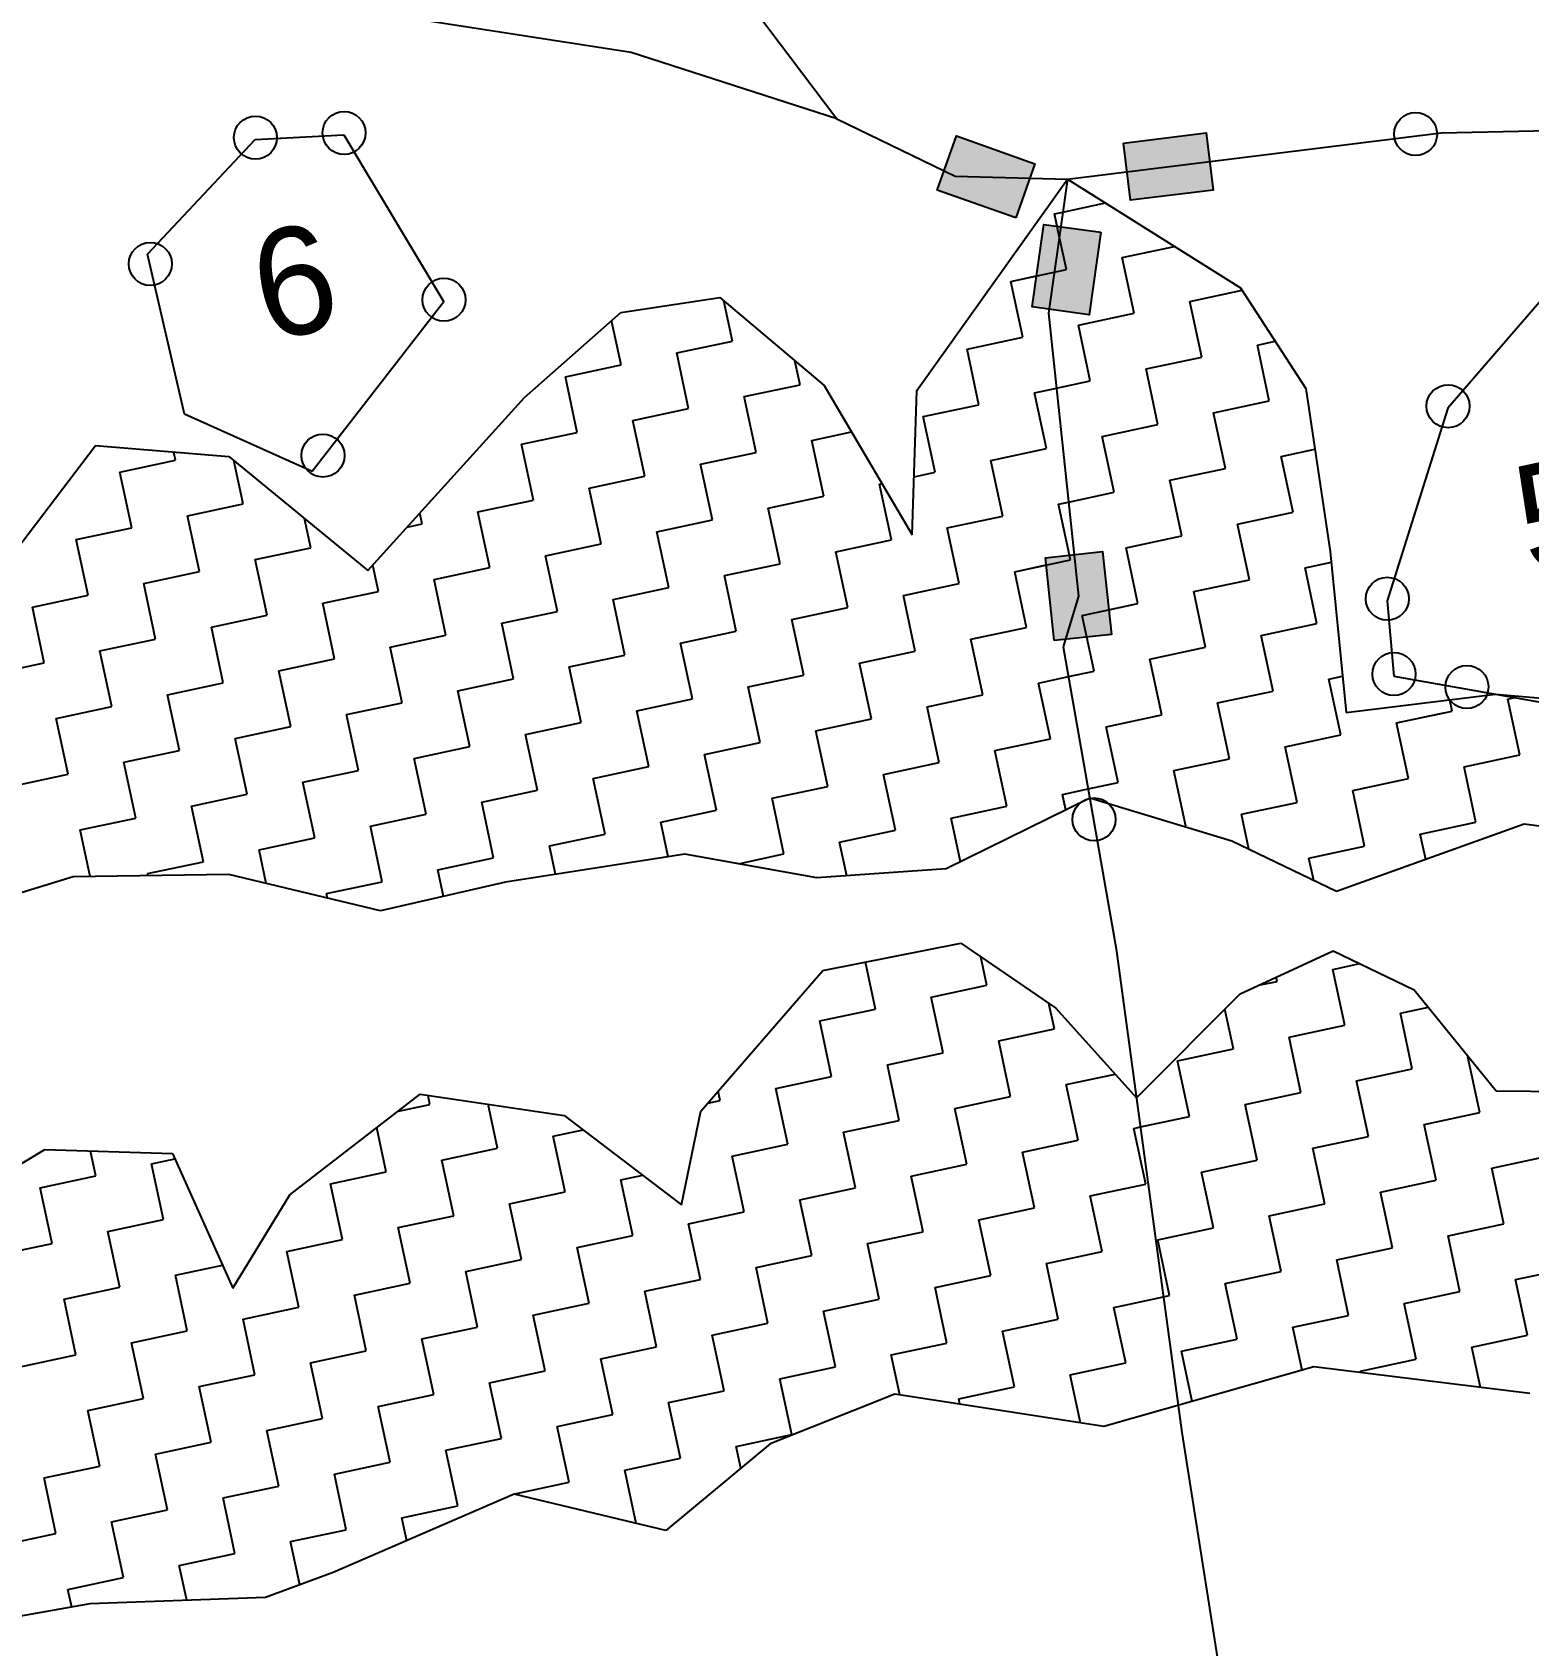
# Model space of a CAD drawing. Header units: metres. Extents: x 291285 to 296393, y 1982985 to 1990470.
# Drawn here: x 294039.8 to 294295.7, y 1988819.3 to 1989095.3 of the extents above; entities that cross this region are included whole.
import ezdxf

# ---------------------------------------------------------------- set-up
doc = ezdxf.new("R2010")
doc.units = ezdxf.units.M
for name, color, linetype in [('POLY_HATCH', 12, 'Continuous'), ('POLY_PARCEL', 6, 'Continuous'), ('SYM_STONE', 1, 'Continuous'), ('TEXT_PARCEL', 7, 'Continuous')]:
    doc.layers.add(name, color=color, linetype=linetype)
doc.styles.add('TEXT_MAP', font='')
doc.styles.get('TEXT_MAP').set_extended_font_data('Kruti Dev 050')

msp = doc.modelspace()

# ---------------------------------------------------------------- hatches: boundary and pattern name
for points in [[(294197.88, 1989077.58), (294194.59, 1989068.3), (294208.01, 1989063.55), (294211.29, 1989072.83)], [(294241.79, 1989068.32), (294240.58, 1989078.09), (294226.46, 1989076.35), (294227.66, 1989066.58)], [(294210.83, 1989048.36), (294220.58, 1989047), (294222.54, 1989061.09), (294212.79, 1989062.45)], [(294222.87, 1989006.47), (294213.08, 1989005.43), (294214.58, 1988991.28), (294224.37, 1988992.32)]]:
    msp.add_hatch(color=256).paths.add_polyline_path(points)

# ---------------------------------------------------------------- linework, layer by layer
for points in [[(294208.01, 1989063.55), (294194.59, 1989068.3), (294197.88, 1989077.58), (294211.29, 1989072.83)], [(294226.46, 1989076.35), (294240.58, 1989078.09), (294241.79, 1989068.32), (294227.66, 1989066.58)], [(294222.54, 1989061.09), (294220.58, 1989047), (294210.83, 1989048.36), (294212.79, 1989062.45)], [(294214.58, 1988991.28), (294213.08, 1989005.43), (294222.87, 1989006.47), (294224.37, 1988992.32)]]:
    msp.add_lwpolyline(points, close=True)
at = {"layer": 'POLY_HATCH'}
for p, q in [((294191.08, 1989034.03), (294216.84, 1989070.2)), ((294216.84, 1989070.2), (294246.45, 1989051.57)), ((294140.49, 1989047.4), (294157.4, 1989049.95)), ((294157.4, 1989049.95), (294175.22, 1989034.91)), ((294246.45, 1989051.57), (294257.61, 1989034.39)), ((294124.02, 1989032.84), (294140.49, 1989047.4)), ((294097.22, 1989003.27), (294124.02, 1989032.84)), ((294175.22, 1989034.91), (294190.31, 1989009.32)), ((294190.31, 1989009.32), (294191.08, 1989034.03)), ((294257.61, 1989034.39), (294261.8, 1989006.47)), ((294034.78, 1989003.78), (294050.62, 1989024.61)), ((294050.62, 1989024.61), (294073.46, 1989022.74)), ((294073.46, 1989022.74), (294097.22, 1989003.27)), ((294261.8, 1989006.47), (294264.49, 1988978.93)), ((294264.49, 1988978.93), (294290.05, 1988982.09)), ((294290.05, 1988982.09), (294318, 1988979.7)), ((294220.66, 1988964.33), (294196.12, 1988952.21)), ((294244.97, 1988956.97), (294220.66, 1988964.33)), ((294294.94, 1988959.83), (294262.85, 1988948.34)), ((294318.75, 1988956.74), (294294.94, 1988959.83)), ((294262.85, 1988948.34), (294244.97, 1988956.97)), ((294151.42, 1988954.74), (294120.74, 1988949.95)), ((294174.01, 1988950.68), (294151.42, 1988954.74)), ((294046.82, 1988950.85), (294020.42, 1988942.71)), ((294073.45, 1988951.22), (294046.82, 1988950.85)), ((294099.36, 1988945.02), (294073.45, 1988951.22)), ((294120.74, 1988949.95), (294099.36, 1988945.02)), ((294196.12, 1988952.21), (294174.01, 1988950.68)), ((294175.03, 1988934.8), (294198.6, 1988939.49)), ((294198.6, 1988939.49), (294214.87, 1988928.38)), ((294246.39, 1988930.86), (294262.28, 1988938.17)), ((294262.28, 1988938.17), (294276.17, 1988931.54)), ((294154.17, 1988910.77), (294175.03, 1988934.8)), ((294228.64, 1988913.06), (294246.39, 1988930.86)), ((294276.17, 1988931.54), (294290.19, 1988914.26)), ((294214.87, 1988928.38), (294228.64, 1988913.06)), ((294083.86, 1988896.43), (294106.18, 1988913.66)), ((294106.18, 1988913.66), (294130.81, 1988910.04)), ((294290.19, 1988914.26), (294307.68, 1988914.09)), ((294130.81, 1988910.04), (294150.83, 1988894.75)), ((294150.83, 1988894.75), (294154.17, 1988910.77)), ((294022.71, 1988892.6), (294041.95, 1988904.19)), ((294041.95, 1988904.19), (294063.82, 1988903.53)), ((294063.82, 1988903.53), (294074.1, 1988880.47)), ((294074.1, 1988880.47), (294083.86, 1988896.43)), ((294258.99, 1988867.02), (294223.05, 1988856.84)), ((294295.93, 1988862.47), (294258.99, 1988867.02)), ((294187.32, 1988862.36), (294165.99, 1988853.88)), ((294223.05, 1988856.84), (294187.32, 1988862.36)), ((294165.99, 1988853.88), (294148.15, 1988839.03)), ((294122.24, 1988845.23), (294091.27, 1988831.84)), ((294148.15, 1988839.03), (294122.24, 1988845.23)), ((294091.27, 1988831.84), (294079.72, 1988827.59)), ((294049.67, 1988826.5), (294020.51, 1988821.32)), ((294079.72, 1988827.59), (294049.67, 1988826.5))]:
    msp.add_line(p, q, dxfattribs=at)
at = {"layer": 'POLY_HATCH', "linetype": 'Continuous'}
for p, q in [((294216.04, 1989064.55), (294223.34, 1989066.11)), ((294216.04, 1989064.55), (294223.34, 1989066.11)), ((294214.65, 1989064.25), (294216.04, 1989064.55)), ((294214.65, 1989064.25), (294216.04, 1989064.55)), ((294215.46, 1989060.45), (294214.65, 1989064.25)), ((294215.1, 1989062.13), (294214.65, 1989064.25)), ((294216.69, 1989054.73), (294215.46, 1989060.45)), ((294226.21, 1989056.76), (294235.16, 1989058.68)), ((294226.21, 1989056.76), (294235.16, 1989058.68)), ((294214.6, 1989054.28), (294216.69, 1989054.73)), ((294228.25, 1989047.24), (294226.21, 1989056.76)), ((294228.25, 1989047.24), (294226.21, 1989056.76)), ((294207.17, 1989052.69), (294214.6, 1989054.28)), ((294207.17, 1989052.69), (294211.57, 1989053.63)), ((294209.2, 1989043.17), (294207.17, 1989052.69)), ((294209.2, 1989043.17), (294207.17, 1989052.69)), ((294159.56, 1989042.5), (294158.09, 1989049.37)), ((294159.56, 1989042.5), (294158.09, 1989049.37)), ((294237.77, 1989049.28), (294246.7, 1989051.19)), ((294237.77, 1989049.28), (294246.7, 1989051.19)), ((294239.81, 1989039.76), (294237.77, 1989049.28)), ((294239.81, 1989039.76), (294237.77, 1989049.28)), ((294218.73, 1989045.2), (294228.25, 1989047.24)), ((294218.73, 1989045.2), (294228.25, 1989047.24)), ((294140.51, 1989038.42), (294138.89, 1989045.99)), ((294140.51, 1989038.42), (294138.89, 1989045.99)), ((294220.76, 1989035.68), (294218.73, 1989045.2)), ((294220.76, 1989035.68), (294218.73, 1989045.2)), ((294150.03, 1989040.46), (294159.56, 1989042.5)), ((294150.03, 1989040.46), (294159.56, 1989042.5)), ((294199.68, 1989041.13), (294209.2, 1989043.17)), ((294199.68, 1989041.13), (294209.2, 1989043.17)), ((294201.72, 1989031.61), (294199.68, 1989041.13)), ((294201.72, 1989031.61), (294199.68, 1989041.13)), ((294249.33, 1989041.79), (294252.38, 1989042.45)), ((294249.33, 1989041.79), (294252.38, 1989042.45)), ((294251.37, 1989032.27), (294249.33, 1989041.79)), ((294251.37, 1989032.27), (294249.33, 1989041.79)), ((294130.99, 1989036.39), (294140.51, 1989038.42)), ((294130.99, 1989036.39), (294140.51, 1989038.42)), ((294152.07, 1989030.94), (294150.03, 1989040.46)), ((294152.07, 1989030.94), (294150.03, 1989040.46)), ((294171.12, 1989035.01), (294170.24, 1989039.11)), ((294171.12, 1989035.01), (294170.24, 1989039.11)), ((294230.29, 1989037.72), (294239.81, 1989039.76)), ((294230.29, 1989037.72), (294239.81, 1989039.76)), ((294133.03, 1989026.86), (294130.99, 1989036.39)), ((294133.03, 1989026.86), (294130.99, 1989036.39)), ((294214.96, 1989034.44), (294220.76, 1989035.68)), ((294214.96, 1989034.44), (294220.76, 1989035.68)), ((294232.32, 1989028.2), (294230.29, 1989037.72)), ((294232.32, 1989028.2), (294230.29, 1989037.72)), ((294161.59, 1989032.98), (294171.12, 1989035.01)), ((294161.59, 1989032.98), (294171.12, 1989035.01)), ((294163.63, 1989023.45), (294161.59, 1989032.98)), ((294163.63, 1989023.45), (294161.59, 1989032.98)), ((294211.24, 1989033.64), (294214.96, 1989034.44)), ((294211.24, 1989033.64), (294214.96, 1989034.44)), ((294213.28, 1989024.12), (294211.24, 1989033.64)), ((294213.28, 1989024.12), (294211.24, 1989033.64)), ((294142.55, 1989028.9), (294152.07, 1989030.94)), ((294142.55, 1989028.9), (294152.07, 1989030.94)), ((294192.2, 1989029.57), (294201.72, 1989031.61)), ((294192.2, 1989029.57), (294201.72, 1989031.61)), ((294194.24, 1989020.05), (294192.2, 1989029.57)), ((294194.24, 1989020.05), (294192.2, 1989029.57)), ((294241.85, 1989030.23), (294251.37, 1989032.27)), ((294241.85, 1989030.23), (294251.37, 1989032.27)), ((294243.88, 1989020.71), (294241.85, 1989030.23)), ((294243.88, 1989020.71), (294241.85, 1989030.23)), ((294123.5, 1989024.83), (294133.03, 1989026.86)), ((294123.5, 1989024.83), (294133.03, 1989026.86)), ((294144.59, 1989019.38), (294142.55, 1989028.9)), ((294144.59, 1989019.38), (294142.55, 1989028.9)), ((294173.15, 1989025.49), (294179.92, 1989026.94)), ((294173.15, 1989025.49), (294179.92, 1989026.94)), ((294222.8, 1989026.16), (294232.32, 1989028.2)), ((294222.8, 1989026.16), (294232.32, 1989028.2)), ((294125.54, 1989015.3), (294123.5, 1989024.83)), ((294125.54, 1989015.3), (294123.5, 1989024.83)), ((294175.19, 1989015.97), (294173.15, 1989025.49)), ((294175.19, 1989015.97), (294173.15, 1989025.49)), ((294203.76, 1989022.08), (294213.28, 1989024.12)), ((294203.76, 1989022.08), (294213.28, 1989024.12)), ((294224.84, 1989016.64), (294222.8, 1989026.16)), ((294224.84, 1989016.64), (294222.8, 1989026.16)), ((294054.81, 1989020.08), (294064.33, 1989022.12)), ((294054.81, 1989020.08), (294064.33, 1989022.12)), ((294064.33, 1989022.12), (294064.04, 1989023.51)), ((294064.33, 1989022.12), (294064.04, 1989023.51)), ((294075.89, 1989014.64), (294074.31, 1989022.04)), ((294075.89, 1989014.64), (294074.31, 1989022.04)), ((294154.11, 1989021.42), (294163.63, 1989023.45)), ((294154.11, 1989021.42), (294163.63, 1989023.45)), ((294156.15, 1989011.89), (294154.11, 1989021.42)), ((294156.15, 1989011.89), (294154.11, 1989021.42)), ((294205.79, 1989012.56), (294203.76, 1989022.08)), ((294205.79, 1989012.56), (294203.76, 1989022.08)), ((294253.41, 1989022.75), (294259.17, 1989023.98)), ((294253.41, 1989022.75), (294259.17, 1989023.98)), ((294255.44, 1989013.23), (294253.41, 1989022.75)), ((294255.44, 1989013.23), (294253.41, 1989022.75)), ((294056.85, 1989010.56), (294054.81, 1989020.08)), ((294056.85, 1989010.56), (294054.81, 1989020.08)), ((294135.06, 1989017.34), (294144.59, 1989019.38)), ((294135.06, 1989017.34), (294144.59, 1989019.38)), ((294190.62, 1989019.27), (294194.24, 1989020.05)), ((294190.62, 1989019.27), (294194.24, 1989020.05)), ((294234.36, 1989018.67), (294243.88, 1989020.71)), ((294234.36, 1989018.67), (294243.88, 1989020.71)), ((294236.4, 1989009.15), (294234.36, 1989018.67)), ((294236.4, 1989009.15), (294234.36, 1989018.67)), ((294137.1, 1989007.82), (294135.06, 1989017.34)), ((294137.1, 1989007.82), (294135.06, 1989017.34)), ((294165.67, 1989013.93), (294175.19, 1989015.97)), ((294165.67, 1989013.93), (294175.19, 1989015.97)), ((294184.71, 1989018.01), (294185.13, 1989018.1)), ((294184.71, 1989018.01), (294185.13, 1989018.1)), ((294186.75, 1989008.49), (294184.71, 1989018.01)), ((294186.75, 1989008.49), (294184.71, 1989018.01)), ((294217.02, 1989014.96), (294224.84, 1989016.64)), ((294217.02, 1989014.96), (294224.84, 1989016.64)), ((294066.37, 1989012.6), (294075.89, 1989014.64)), ((294066.37, 1989012.6), (294075.89, 1989014.64)), ((294106.5, 1989011.23), (294106.1, 1989013.07)), ((294106.5, 1989011.23), (294106.1, 1989013.07)), ((294116.02, 1989013.27), (294125.54, 1989015.3)), ((294116.02, 1989013.27), (294125.54, 1989015.3)), ((294118.06, 1989003.74), (294116.02, 1989013.27)), ((294118.06, 1989003.74), (294116.02, 1989013.27)), ((294167.71, 1989004.41), (294165.67, 1989013.93)), ((294167.71, 1989004.41), (294165.67, 1989013.93)), ((294215.32, 1989014.6), (294217.02, 1989014.96)), ((294215.32, 1989014.6), (294217.02, 1989014.96)), ((294217.35, 1989005.08), (294215.32, 1989014.6)), ((294217.19, 1989005.86), (294215.32, 1989014.6)), ((294245.92, 1989011.19), (294255.44, 1989013.23)), ((294245.92, 1989011.19), (294255.44, 1989013.23)), ((294047.33, 1989008.52), (294056.85, 1989010.56)), ((294047.33, 1989008.52), (294056.85, 1989010.56)), ((294068.41, 1989003.08), (294066.37, 1989012.6)), ((294068.41, 1989003.08), (294066.37, 1989012.6)), ((294087.45, 1989007.15), (294086.38, 1989012.15)), ((294087.45, 1989007.15), (294086.38, 1989012.15)), ((294103.93, 1989010.68), (294106.5, 1989011.23)), ((294103.93, 1989010.68), (294106.5, 1989011.23)), ((294146.62, 1989009.86), (294156.15, 1989011.89)), ((294146.62, 1989009.86), (294156.15, 1989011.89)), ((294196.27, 1989010.52), (294205.79, 1989012.56)), ((294196.27, 1989010.52), (294205.79, 1989012.56)), ((294198.31, 1989001), (294196.27, 1989010.52)), ((294198.31, 1989001), (294196.27, 1989010.52)), ((294247.96, 1989001.67), (294245.92, 1989011.19)), ((294247.96, 1989001.67), (294245.92, 1989011.19)), ((294049.36, 1988999), (294047.33, 1989008.52)), ((294049.36, 1988999), (294047.33, 1989008.52)), ((294127.58, 1989005.78), (294137.1, 1989007.82)), ((294127.58, 1989005.78), (294137.1, 1989007.82)), ((294148.66, 1989000.34), (294146.62, 1989009.86)), ((294148.66, 1989000.34), (294146.62, 1989009.86)), ((294177.23, 1989006.45), (294186.75, 1989008.49)), ((294177.23, 1989006.45), (294186.75, 1989008.49)), ((294226.88, 1989007.11), (294236.4, 1989009.15)), ((294226.88, 1989007.11), (294236.4, 1989009.15)), ((294077.93, 1989005.12), (294087.45, 1989007.15)), ((294077.93, 1989005.12), (294087.45, 1989007.15)), ((294079.97, 1988995.59), (294077.93, 1989005.12)), ((294079.97, 1988995.59), (294077.93, 1989005.12)), ((294129.62, 1988996.26), (294127.58, 1989005.78)), ((294129.62, 1988996.26), (294127.58, 1989005.78)), ((294179.27, 1988996.93), (294177.23, 1989006.45)), ((294179.27, 1988996.93), (294177.23, 1989006.45)), ((294207.83, 1989003.04), (294217.35, 1989005.08)), ((294228.91, 1988997.59), (294226.88, 1989007.11)), ((294228.91, 1988997.59), (294226.88, 1989007.11)), ((294058.89, 1989001.04), (294068.41, 1989003.08)), ((294058.89, 1989001.04), (294068.41, 1989003.08)), ((294099.01, 1988999.67), (294098.05, 1989004.18)), ((294099.01, 1988999.67), (294098.05, 1989004.18)), ((294108.54, 1989001.71), (294118.06, 1989003.74)), ((294108.54, 1989001.71), (294118.06, 1989003.74)), ((294158.18, 1989002.37), (294167.71, 1989004.41)), ((294158.18, 1989002.37), (294167.71, 1989004.41)), ((294160.22, 1988992.85), (294158.18, 1989002.37)), ((294160.22, 1988992.85), (294158.18, 1989002.37)), ((294207.83, 1989003.04), (294213.21, 1989004.19)), ((294209.87, 1988993.52), (294207.83, 1989003.04)), ((294209.87, 1988993.52), (294207.83, 1989003.04)), ((294257.48, 1989003.71), (294261.98, 1989004.67)), ((294257.48, 1989003.71), (294261.98, 1989004.67)), ((294259.52, 1988994.18), (294257.48, 1989003.71)), ((294259.52, 1988994.18), (294257.48, 1989003.71)), ((294060.92, 1988991.52), (294058.89, 1989001.04)), ((294060.92, 1988991.52), (294058.89, 1989001.04)), ((294089.49, 1988997.63), (294099.01, 1988999.67)), ((294089.49, 1988997.63), (294099.01, 1988999.67)), ((294110.57, 1988992.18), (294108.54, 1989001.71)), ((294110.57, 1988992.18), (294108.54, 1989001.71)), ((294139.14, 1988998.3), (294148.66, 1989000.34)), ((294139.14, 1988998.3), (294148.66, 1989000.34)), ((294188.79, 1988998.96), (294198.31, 1989001)), ((294188.79, 1988998.96), (294198.31, 1989001)), ((294238.44, 1988999.63), (294247.96, 1989001.67)), ((294238.44, 1988999.63), (294247.96, 1989001.67)), ((294240.47, 1988990.11), (294238.44, 1988999.63)), ((294240.47, 1988990.11), (294238.44, 1988999.63)), ((294039.84, 1988996.96), (294049.36, 1988999)), ((294039.84, 1988996.96), (294049.36, 1988999)), ((294041.88, 1988987.44), (294039.84, 1988996.96)), ((294041.88, 1988987.44), (294039.84, 1988996.96)), ((294091.53, 1988988.11), (294089.49, 1988997.63)), ((294091.53, 1988988.11), (294089.49, 1988997.63)), ((294141.18, 1988988.78), (294139.14, 1988998.3)), ((294141.18, 1988988.78), (294139.14, 1988998.3)), ((294169.74, 1988994.89), (294179.27, 1988996.93)), ((294169.74, 1988994.89), (294179.27, 1988996.93)), ((294190.83, 1988989.44), (294188.79, 1988998.96)), ((294190.83, 1988989.44), (294188.79, 1988998.96)), ((294219.39, 1988995.55), (294228.91, 1988997.59)), ((294223.92, 1988996.52), (294228.91, 1988997.59)), ((294070.45, 1988993.56), (294079.97, 1988995.59)), ((294070.45, 1988993.56), (294079.97, 1988995.59)), ((294120.1, 1988994.22), (294129.62, 1988996.26)), ((294120.1, 1988994.22), (294129.62, 1988996.26)), ((294122.13, 1988984.7), (294120.1, 1988994.22)), ((294122.13, 1988984.7), (294120.1, 1988994.22)), ((294171.78, 1988985.37), (294169.74, 1988994.89)), ((294171.78, 1988985.37), (294169.74, 1988994.89)), ((294221.43, 1988986.03), (294219.39, 1988995.55)), ((294250, 1988992.15), (294259.52, 1988994.18)), ((294250, 1988992.15), (294259.52, 1988994.18)), ((294051.4, 1988989.48), (294060.92, 1988991.52)), ((294051.4, 1988989.48), (294060.92, 1988991.52)), ((294072.48, 1988984.03), (294070.45, 1988993.56)), ((294072.48, 1988984.03), (294070.45, 1988993.56)), ((294101.05, 1988990.15), (294110.57, 1988992.18)), ((294101.05, 1988990.15), (294110.57, 1988992.18)), ((294150.7, 1988990.81), (294160.22, 1988992.85)), ((294150.7, 1988990.81), (294160.22, 1988992.85)), ((294200.35, 1988991.48), (294209.87, 1988993.52)), ((294200.35, 1988991.48), (294209.87, 1988993.52)), ((294202.39, 1988981.96), (294200.35, 1988991.48)), ((294202.39, 1988981.96), (294200.35, 1988991.48)), ((294221.43, 1988986.03), (294220.18, 1988991.87)), ((294252.03, 1988982.62), (294250, 1988992.15)), ((294252.03, 1988982.62), (294250, 1988992.15)), ((294053.44, 1988979.96), (294051.4, 1988989.48)), ((294053.44, 1988979.96), (294051.4, 1988989.48)), ((294103.09, 1988980.62), (294101.05, 1988990.15)), ((294103.09, 1988980.62), (294101.05, 1988990.15)), ((294131.66, 1988986.74), (294141.18, 1988988.78)), ((294131.66, 1988986.74), (294141.18, 1988988.78)), ((294152.74, 1988981.29), (294150.7, 1988990.81)), ((294152.74, 1988981.29), (294150.7, 1988990.81)), ((294181.3, 1988987.4), (294190.83, 1988989.44)), ((294181.3, 1988987.4), (294190.83, 1988989.44)), ((294230.95, 1988988.07), (294240.47, 1988990.11)), ((294230.95, 1988988.07), (294240.47, 1988990.11)), ((294032.36, 1988985.4), (294041.88, 1988987.44)), ((294032.36, 1988985.4), (294041.88, 1988987.44)), ((294082.01, 1988986.07), (294091.53, 1988988.11)), ((294082.01, 1988986.07), (294091.53, 1988988.11)), ((294084.04, 1988976.55), (294082.01, 1988986.07)), ((294084.04, 1988976.55), (294082.01, 1988986.07)), ((294133.69, 1988977.22), (294131.66, 1988986.74)), ((294133.69, 1988977.22), (294131.66, 1988986.74)), ((294183.34, 1988977.88), (294181.3, 1988987.4)), ((294183.34, 1988977.88), (294181.3, 1988987.4)), ((294217.02, 1988985.09), (294221.43, 1988986.03)), ((294217.02, 1988985.09), (294221.43, 1988986.03)), ((294232.99, 1988978.55), (294230.95, 1988988.07)), ((294232.99, 1988978.55), (294230.95, 1988988.07)), ((294062.96, 1988982), (294072.48, 1988984.03)), ((294062.96, 1988982), (294072.48, 1988984.03)), ((294112.61, 1988982.66), (294122.13, 1988984.7)), ((294112.61, 1988982.66), (294122.13, 1988984.7)), ((294114.65, 1988973.14), (294112.61, 1988982.66)), ((294114.65, 1988973.14), (294112.61, 1988982.66)), ((294162.26, 1988983.33), (294171.78, 1988985.37)), ((294162.26, 1988983.33), (294171.78, 1988985.37)), ((294164.3, 1988973.81), (294162.26, 1988983.33)), ((294164.3, 1988973.81), (294162.26, 1988983.33)), ((294211.91, 1988983.99), (294217.02, 1988985.09)), ((294211.91, 1988983.99), (294217.02, 1988985.09)), ((294213.95, 1988974.47), (294211.91, 1988983.99)), ((294213.95, 1988974.47), (294211.91, 1988983.99)), ((294261.56, 1988984.66), (294263.88, 1988985.16)), ((294261.56, 1988984.66), (294263.88, 1988985.16)), ((294263.59, 1988975.14), (294261.56, 1988984.66)), ((294263.59, 1988975.14), (294261.56, 1988984.66)), ((294043.92, 1988977.92), (294053.44, 1988979.96)), ((294043.92, 1988977.92), (294053.44, 1988979.96)), ((294065, 1988972.47), (294062.96, 1988982)), ((294065, 1988972.47), (294062.96, 1988982)), ((294093.57, 1988978.59), (294103.09, 1988980.62)), ((294093.57, 1988978.59), (294103.09, 1988980.62)), ((294143.22, 1988979.25), (294152.74, 1988981.29)), ((294143.22, 1988979.25), (294152.74, 1988981.29)), ((294192.86, 1988979.92), (294202.39, 1988981.96)), ((294192.86, 1988979.92), (294202.39, 1988981.96)), ((294194.9, 1988970.4), (294192.86, 1988979.92)), ((294194.9, 1988970.4), (294192.86, 1988979.92)), ((294242.51, 1988980.59), (294252.03, 1988982.62)), ((294242.51, 1988980.59), (294252.03, 1988982.62)), ((294244.55, 1988971.06), (294242.51, 1988980.59)), ((294244.55, 1988971.06), (294242.51, 1988980.59)), ((294282.64, 1988979.21), (294282.23, 1988981.12)), ((294292.16, 1988981.25), (294293.33, 1988981.5)), ((294292.16, 1988981.25), (294293.33, 1988981.5)), ((294294.2, 1988971.73), (294292.16, 1988981.25)), ((294294.2, 1988971.73), (294292.16, 1988981.25)), ((294045.96, 1988968.4), (294043.92, 1988977.92)), ((294045.96, 1988968.4), (294043.92, 1988977.92)), ((294095.6, 1988969.06), (294093.57, 1988978.59)), ((294095.6, 1988969.06), (294093.57, 1988978.59)), ((294124.17, 1988975.18), (294133.69, 1988977.22)), ((294124.17, 1988975.18), (294133.69, 1988977.22)), ((294145.25, 1988969.73), (294143.22, 1988979.25)), ((294145.25, 1988969.73), (294143.22, 1988979.25)), ((294173.82, 1988975.84), (294183.34, 1988977.88)), ((294173.82, 1988975.84), (294183.34, 1988977.88)), ((294223.47, 1988976.51), (294232.99, 1988978.55)), ((294223.47, 1988976.51), (294232.99, 1988978.55)), ((294273.12, 1988977.18), (294282.64, 1988979.21)), ((294273.12, 1988977.18), (294281.19, 1988978.9)), ((294275.15, 1988967.65), (294273.12, 1988977.18)), ((294275.15, 1988967.65), (294273.12, 1988977.18)), ((294074.52, 1988974.51), (294084.04, 1988976.55)), ((294074.52, 1988974.51), (294084.04, 1988976.55)), ((294076.56, 1988964.99), (294074.52, 1988974.51)), ((294076.56, 1988964.99), (294074.52, 1988974.51)), ((294126.21, 1988965.66), (294124.17, 1988975.18)), ((294126.21, 1988965.66), (294124.17, 1988975.18)), ((294175.86, 1988966.32), (294173.82, 1988975.84)), ((294175.86, 1988966.32), (294173.82, 1988975.84)), ((294204.42, 1988972.43), (294213.95, 1988974.47)), ((294204.42, 1988972.43), (294213.95, 1988974.47)), ((294225.51, 1988966.99), (294223.47, 1988976.51)), ((294225.51, 1988966.99), (294223.47, 1988976.51)), ((294254.07, 1988973.1), (294263.59, 1988975.14)), ((294254.07, 1988973.1), (294263.59, 1988975.14)), ((294055.48, 1988970.44), (294065, 1988972.47)), ((294055.48, 1988970.44), (294065, 1988972.47)), ((294105.13, 1988971.1), (294114.65, 1988973.14)), ((294105.13, 1988971.1), (294114.65, 1988973.14)), ((294154.78, 1988971.77), (294164.3, 1988973.81)), ((294154.78, 1988971.77), (294164.3, 1988973.81)), ((294156.81, 1988962.25), (294154.78, 1988971.77)), ((294156.81, 1988962.25), (294154.78, 1988971.77)), ((294206.46, 1988962.91), (294204.42, 1988972.43)), ((294206.46, 1988962.91), (294204.42, 1988972.43)), ((294256.11, 1988963.58), (294254.07, 1988973.1)), ((294256.11, 1988963.58), (294254.07, 1988973.1)), ((294284.68, 1988969.69), (294294.2, 1988971.73)), ((294284.68, 1988969.69), (294294.2, 1988971.73)), ((294057.52, 1988960.91), (294055.48, 1988970.44)), ((294057.52, 1988960.91), (294055.48, 1988970.44)), ((294086.08, 1988967.03), (294095.6, 1988969.06)), ((294086.08, 1988967.03), (294095.6, 1988969.06)), ((294107.16, 1988961.58), (294105.13, 1988971.1)), ((294107.16, 1988961.58), (294105.13, 1988971.1)), ((294135.73, 1988967.69), (294145.25, 1988969.73)), ((294135.73, 1988967.69), (294145.25, 1988969.73)), ((294185.38, 1988968.36), (294194.9, 1988970.4)), ((294185.38, 1988968.36), (294194.9, 1988970.4)), ((294235.03, 1988969.03), (294244.55, 1988971.06)), ((294235.03, 1988969.03), (294244.55, 1988971.06)), ((294237.07, 1988959.5), (294235.03, 1988969.03)), ((294237.07, 1988959.5), (294235.03, 1988969.03)), ((294286.71, 1988960.17), (294284.68, 1988969.69)), ((294286.71, 1988960.17), (294284.68, 1988969.69)), ((294036.43, 1988966.36), (294045.96, 1988968.4)), ((294036.43, 1988966.36), (294045.96, 1988968.4)), ((294088.12, 1988957.5), (294086.08, 1988967.03)), ((294088.12, 1988957.5), (294086.08, 1988967.03)), ((294137.77, 1988958.17), (294135.73, 1988967.69)), ((294137.77, 1988958.17), (294135.73, 1988967.69)), ((294166.33, 1988964.28), (294175.86, 1988966.32)), ((294166.33, 1988964.28), (294175.86, 1988966.32)), ((294187.42, 1988958.84), (294185.38, 1988968.36)), ((294187.42, 1988958.84), (294185.38, 1988968.36)), ((294220.38, 1988965.89), (294225.51, 1988966.99)), ((294220.38, 1988965.89), (294225.51, 1988966.99)), ((294265.63, 1988965.62), (294275.15, 1988967.65)), ((294265.63, 1988965.62), (294275.15, 1988967.65)), ((294067.04, 1988962.95), (294076.56, 1988964.99)), ((294067.04, 1988962.95), (294076.56, 1988964.99)), ((294116.69, 1988963.62), (294126.21, 1988965.66)), ((294116.69, 1988963.62), (294126.21, 1988965.66)), ((294118.72, 1988954.1), (294116.69, 1988963.62)), ((294118.72, 1988954.1), (294116.69, 1988963.62)), ((294168.37, 1988954.76), (294166.33, 1988964.28)), ((294168.37, 1988954.76), (294166.33, 1988964.28)), ((294215.98, 1988964.95), (294220.38, 1988965.89)), ((294215.98, 1988964.95), (294220.38, 1988965.89)), ((294216.55, 1988962.3), (294215.98, 1988964.95)), ((294216.4, 1988963.01), (294215.98, 1988964.95)), ((294246.59, 1988961.54), (294256.11, 1988963.58)), ((294246.59, 1988961.54), (294256.11, 1988963.58)), ((294267.67, 1988956.09), (294265.63, 1988965.62)), ((294267.67, 1988956.09), (294265.63, 1988965.62)), ((294047.99, 1988958.88), (294057.52, 1988960.91)), ((294047.99, 1988958.88), (294057.52, 1988960.91)), ((294069.08, 1988953.43), (294067.04, 1988962.95)), ((294069.08, 1988953.43), (294067.04, 1988962.95)), ((294097.64, 1988959.54), (294107.16, 1988961.58)), ((294097.64, 1988959.54), (294107.16, 1988961.58)), ((294147.29, 1988960.21), (294156.81, 1988962.25)), ((294147.29, 1988960.21), (294156.81, 1988962.25)), ((294196.94, 1988960.88), (294206.46, 1988962.91)), ((294196.94, 1988960.88), (294206.46, 1988962.91)), ((294198.54, 1988953.4), (294196.94, 1988960.88)), ((294198.54, 1988953.4), (294196.94, 1988960.88)), ((294247.87, 1988955.57), (294246.59, 1988961.54)), ((294247.87, 1988955.57), (294246.59, 1988961.54)), ((294049.7, 1988950.89), (294047.99, 1988958.88)), ((294049.7, 1988950.89), (294047.99, 1988958.88)), ((294099.68, 1988950.02), (294097.64, 1988959.54)), ((294099.68, 1988950.02), (294097.64, 1988959.54)), ((294128.25, 1988956.13), (294137.77, 1988958.17)), ((294128.25, 1988956.13), (294137.77, 1988958.17)), ((294148.56, 1988954.29), (294147.29, 1988960.21)), ((294148.56, 1988954.29), (294147.29, 1988960.21)), ((294177.89, 1988956.8), (294187.42, 1988958.84)), ((294177.89, 1988956.8), (294187.42, 1988958.84)), ((294236.79, 1988959.44), (294237.07, 1988959.5)), ((294236.79, 1988959.44), (294237.07, 1988959.5)), ((294277.19, 1988958.13), (294286.71, 1988960.17)), ((294277.19, 1988958.13), (294286.71, 1988960.17)), ((294278.12, 1988953.81), (294277.19, 1988958.13)), ((294278.12, 1988953.81), (294277.19, 1988958.13)), ((294078.6, 1988955.47), (294088.12, 1988957.5)), ((294078.6, 1988955.47), (294088.12, 1988957.5)), ((294079.83, 1988949.69), (294078.6, 1988955.47)), ((294079.83, 1988949.69), (294078.6, 1988955.47)), ((294129.28, 1988951.28), (294128.25, 1988956.13)), ((294129.28, 1988951.28), (294128.25, 1988956.13)), ((294179.13, 1988951.03), (294177.89, 1988956.8)), ((294179.13, 1988951.03), (294177.89, 1988956.8)), ((294258.15, 1988954.06), (294267.67, 1988956.09)), ((294258.15, 1988954.06), (294267.67, 1988956.09)), ((294059.55, 1988951.39), (294069.08, 1988953.43)), ((294059.55, 1988951.39), (294069.08, 1988953.43)), ((294109.2, 1988952.06), (294118.72, 1988954.1)), ((294109.2, 1988952.06), (294118.72, 1988954.1)), ((294160.57, 1988953.09), (294168.37, 1988954.76)), ((294160.57, 1988953.09), (294168.37, 1988954.76)), ((294258.97, 1988950.21), (294258.15, 1988954.06)), ((294258.97, 1988950.21), (294258.15, 1988954.06)), ((294059.63, 1988951.03), (294059.55, 1988951.39)), ((294059.63, 1988951.03), (294059.55, 1988951.39)), ((294090.16, 1988947.98), (294099.68, 1988950.02)), ((294090.16, 1988947.98), (294099.68, 1988950.02)), ((294110.17, 1988947.51), (294109.2, 1988952.06)), ((294110.17, 1988947.51), (294109.2, 1988952.06)), ((294090.33, 1988947.18), (294090.16, 1988947.98)), ((294090.33, 1988947.18), (294090.16, 1988947.98)), ((294184.01, 1988928.23), (294182.29, 1988936.25)), ((294184.01, 1988928.23), (294182.29, 1988936.25)), ((294203.05, 1988932.31), (294202.01, 1988937.16)), ((294203.05, 1988932.31), (294202.01, 1988937.16)), ((294262.22, 1988935.01), (294266.83, 1988936)), ((294262.22, 1988935.01), (294266.83, 1988936)), ((294249.5, 1988932.29), (294252.7, 1988932.97)), ((294249.5, 1988932.29), (294252.7, 1988932.97)), ((294252.7, 1988932.97), (294252.55, 1988933.69)), ((294252.7, 1988932.97), (294252.55, 1988933.69)), ((294264.26, 1988925.49), (294262.22, 1988935.01)), ((294264.26, 1988925.49), (294262.22, 1988935.01)), ((294193.53, 1988930.27), (294203.05, 1988932.31)), ((294193.53, 1988930.27), (294203.05, 1988932.31)), ((294195.57, 1988920.75), (294193.53, 1988930.27)), ((294195.57, 1988920.75), (294193.53, 1988930.27)), ((294174.49, 1988926.2), (294184.01, 1988928.23)), ((294174.49, 1988926.2), (294184.01, 1988928.23)), ((294214.61, 1988924.82), (294213.68, 1988929.19)), ((294214.61, 1988924.82), (294213.68, 1988929.19)), ((294245.22, 1988921.42), (294243.76, 1988928.22)), ((294245.22, 1988921.42), (294243.76, 1988928.22)), ((294273.78, 1988927.53), (294278.59, 1988928.56)), ((294273.78, 1988927.53), (294278.59, 1988928.56)), ((294275.82, 1988918.01), (294273.78, 1988927.53)), ((294275.82, 1988918.01), (294273.78, 1988927.53)), ((294176.52, 1988916.67), (294174.49, 1988926.2)), ((294176.52, 1988916.67), (294174.49, 1988926.2)), ((294205.09, 1988922.79), (294214.61, 1988924.82)), ((294205.09, 1988922.79), (294214.61, 1988924.82)), ((294254.74, 1988923.45), (294264.26, 1988925.49)), ((294254.74, 1988923.45), (294264.26, 1988925.49)), ((294207.13, 1988913.26), (294205.09, 1988922.79)), ((294207.13, 1988913.26), (294205.09, 1988922.79)), ((294256.78, 1988913.93), (294254.74, 1988923.45)), ((294256.78, 1988913.93), (294254.74, 1988923.45)), ((294186.05, 1988918.71), (294195.57, 1988920.75)), ((294186.05, 1988918.71), (294195.57, 1988920.75)), ((294235.69, 1988919.38), (294245.22, 1988921.42)), ((294235.69, 1988919.38), (294245.22, 1988921.42)), ((294237.73, 1988909.86), (294235.69, 1988919.38)), ((294237.73, 1988909.86), (294235.69, 1988919.38)), ((294285.34, 1988920.04), (294285.47, 1988920.07)), ((294285.34, 1988920.04), (294285.47, 1988920.07)), ((294287.38, 1988910.52), (294285.34, 1988920.04)), ((294287.38, 1988910.52), (294285.34, 1988920.04)), ((294167, 1988914.64), (294176.52, 1988916.67)), ((294167, 1988914.64), (294176.52, 1988916.67)), ((294188.08, 1988909.19), (294186.05, 1988918.71)), ((294188.08, 1988909.19), (294186.05, 1988918.71)), ((294216.65, 1988915.3), (294225.02, 1988917.09)), ((294216.65, 1988915.3), (294225.02, 1988917.09)), ((294266.3, 1988915.97), (294275.82, 1988918.01)), ((294266.3, 1988915.97), (294275.82, 1988918.01)), ((294157.48, 1988912.6), (294157.14, 1988914.19)), ((294157.48, 1988912.6), (294157.14, 1988914.19)), ((294169.04, 1988905.11), (294167, 1988914.64)), ((294169.04, 1988905.11), (294167, 1988914.64)), ((294218.69, 1988905.78), (294216.65, 1988915.3)), ((294218.69, 1988905.78), (294216.65, 1988915.3)), ((294247.25, 1988911.89), (294256.78, 1988913.93)), ((294247.25, 1988911.89), (294256.78, 1988913.93)), ((294268.34, 1988906.45), (294266.3, 1988915.97)), ((294268.34, 1988906.45), (294266.3, 1988915.97)), ((294102.44, 1988910.78), (294107.83, 1988911.93)), ((294102.44, 1988910.78), (294107.83, 1988911.93)), ((294107.83, 1988911.93), (294107.5, 1988913.47)), ((294107.83, 1988911.93), (294107.5, 1988913.47)), ((294119.39, 1988904.45), (294117.78, 1988911.96)), ((294119.39, 1988904.45), (294117.78, 1988911.96)), ((294155.36, 1988912.14), (294157.48, 1988912.6)), ((294155.36, 1988912.14), (294157.48, 1988912.6)), ((294197.61, 1988911.23), (294207.13, 1988913.26)), ((294197.61, 1988911.23), (294207.13, 1988913.26)), ((294199.64, 1988901.7), (294197.61, 1988911.23)), ((294199.64, 1988901.7), (294197.61, 1988911.23)), ((294249.29, 1988902.37), (294247.25, 1988911.89)), ((294249.29, 1988902.37), (294247.25, 1988911.89)), ((294178.56, 1988907.15), (294188.08, 1988909.19)), ((294178.56, 1988907.15), (294188.08, 1988909.19)), ((294229.32, 1988908.06), (294237.73, 1988909.86)), ((294229.32, 1988908.06), (294237.73, 1988909.86)), ((294277.86, 1988908.48), (294287.38, 1988910.52)), ((294277.86, 1988908.48), (294287.38, 1988910.52)), ((294279.9, 1988898.96), (294277.86, 1988908.48)), ((294279.9, 1988898.96), (294277.86, 1988908.48)), ((294100.35, 1988900.37), (294098.73, 1988907.92)), ((294100.35, 1988900.37), (294098.73, 1988907.92)), ((294128.91, 1988906.48), (294134.03, 1988907.58)), ((294128.91, 1988906.48), (294134.03, 1988907.58)), ((294130.95, 1988896.96), (294128.91, 1988906.48)), ((294130.95, 1988896.96), (294128.91, 1988906.48)), ((294180.6, 1988897.63), (294178.56, 1988907.15)), ((294180.6, 1988897.63), (294178.56, 1988907.15)), ((294209.17, 1988903.74), (294218.69, 1988905.78)), ((294209.17, 1988903.74), (294218.69, 1988905.78)), ((294228.21, 1988907.82), (294229.32, 1988908.06)), ((294228.21, 1988907.82), (294229.32, 1988908.06)), ((294230.25, 1988898.3), (294228.21, 1988907.82)), ((294230.25, 1988898.3), (294228.21, 1988907.82)), ((294258.81, 1988904.41), (294268.34, 1988906.45)), ((294258.81, 1988904.41), (294268.34, 1988906.45)), ((294050.7, 1988899.71), (294049.79, 1988903.95)), ((294050.7, 1988899.71), (294049.79, 1988903.95)), ((294109.87, 1988902.41), (294119.39, 1988904.45)), ((294109.87, 1988902.41), (294119.39, 1988904.45)), ((294159.52, 1988903.08), (294169.04, 1988905.11)), ((294159.52, 1988903.08), (294169.04, 1988905.11)), ((294161.55, 1988893.55), (294159.52, 1988903.08)), ((294161.55, 1988893.55), (294159.52, 1988903.08)), ((294211.2, 1988894.22), (294209.17, 1988903.74)), ((294211.2, 1988894.22), (294209.17, 1988903.74)), ((294260.85, 1988894.89), (294258.81, 1988904.41)), ((294260.85, 1988894.89), (294258.81, 1988904.41)), ((294289.42, 1988901), (294298.94, 1988903.04)), ((294289.42, 1988901), (294298.94, 1988903.04)), ((294060.22, 1988901.74), (294064.23, 1988902.6)), ((294060.22, 1988901.74), (294064.23, 1988902.6)), ((294062.26, 1988892.22), (294060.22, 1988901.74)), ((294062.26, 1988892.22), (294060.22, 1988901.74)), ((294090.82, 1988898.33), (294100.35, 1988900.37)), ((294090.82, 1988898.33), (294100.35, 1988900.37)), ((294111.91, 1988892.89), (294109.87, 1988902.41)), ((294111.91, 1988892.89), (294109.87, 1988902.41)), ((294190.12, 1988899.67), (294199.64, 1988901.7)), ((294190.12, 1988899.67), (294199.64, 1988901.7)), ((294239.77, 1988900.33), (294249.29, 1988902.37)), ((294239.77, 1988900.33), (294249.29, 1988902.37)), ((294241.81, 1988890.81), (294239.77, 1988900.33)), ((294241.81, 1988890.81), (294239.77, 1988900.33)), ((294291.46, 1988891.48), (294289.42, 1988901)), ((294291.46, 1988891.48), (294289.42, 1988901)), ((294041.18, 1988897.67), (294050.7, 1988899.71)), ((294041.18, 1988897.67), (294050.7, 1988899.71)), ((294043.21, 1988888.15), (294041.18, 1988897.67)), ((294043.21, 1988888.15), (294041.18, 1988897.67)), ((294092.86, 1988888.81), (294090.82, 1988898.33)), ((294092.86, 1988888.81), (294090.82, 1988898.33)), ((294140.47, 1988899), (294144.22, 1988899.8)), ((294140.47, 1988899), (294144.22, 1988899.8)), ((294142.51, 1988889.48), (294140.47, 1988899)), ((294142.51, 1988889.48), (294140.47, 1988899)), ((294171.08, 1988895.59), (294180.6, 1988897.63)), ((294171.08, 1988895.59), (294180.6, 1988897.63)), ((294192.16, 1988890.14), (294190.12, 1988899.67)), ((294192.16, 1988890.14), (294190.12, 1988899.67)), ((294220.73, 1988896.26), (294230.25, 1988898.3)), ((294220.73, 1988896.26), (294230.25, 1988898.3)), ((294270.37, 1988896.92), (294279.9, 1988898.96)), ((294270.37, 1988896.92), (294279.9, 1988898.96)), ((294121.43, 1988894.92), (294130.95, 1988896.96)), ((294121.43, 1988894.92), (294130.95, 1988896.96)), ((294123.47, 1988885.4), (294121.43, 1988894.92)), ((294123.47, 1988885.4), (294121.43, 1988894.92)), ((294173.11, 1988886.07), (294171.08, 1988895.59)), ((294173.11, 1988886.07), (294171.08, 1988895.59)), ((294222.76, 1988886.74), (294220.73, 1988896.26)), ((294222.76, 1988886.74), (294220.73, 1988896.26)), ((294251.33, 1988892.85), (294260.85, 1988894.89)), ((294251.33, 1988892.85), (294260.85, 1988894.89)), ((294272.41, 1988887.4), (294270.37, 1988896.92)), ((294272.41, 1988887.4), (294270.37, 1988896.92)), ((294052.74, 1988890.18), (294062.26, 1988892.22)), ((294052.74, 1988890.18), (294062.26, 1988892.22)), ((294102.38, 1988890.85), (294111.91, 1988892.89)), ((294102.38, 1988890.85), (294111.91, 1988892.89)), ((294152.03, 1988891.52), (294161.55, 1988893.55)), ((294152.03, 1988891.52), (294161.55, 1988893.55)), ((294201.68, 1988892.18), (294211.2, 1988894.22)), ((294201.68, 1988892.18), (294211.2, 1988894.22)), ((294203.72, 1988882.66), (294201.68, 1988892.18)), ((294203.72, 1988882.66), (294201.68, 1988892.18)), ((294253.37, 1988883.33), (294251.33, 1988892.85)), ((294253.37, 1988883.33), (294251.33, 1988892.85)), ((294054.77, 1988880.66), (294052.74, 1988890.18)), ((294054.77, 1988880.66), (294052.74, 1988890.18)), ((294104.42, 1988881.33), (294102.38, 1988890.85)), ((294104.42, 1988881.33), (294102.38, 1988890.85)), ((294132.99, 1988887.44), (294142.51, 1988889.48)), ((294132.99, 1988887.44), (294142.51, 1988889.48)), ((294154.07, 1988881.99), (294152.03, 1988891.52)), ((294154.07, 1988881.99), (294152.03, 1988891.52)), ((294182.64, 1988888.11), (294192.16, 1988890.14)), ((294182.64, 1988888.11), (294192.16, 1988890.14)), ((294232.29, 1988888.77), (294241.81, 1988890.81)), ((294232.29, 1988888.77), (294241.81, 1988890.81)), ((294281.93, 1988889.44), (294291.46, 1988891.48)), ((294281.93, 1988889.44), (294291.46, 1988891.48)), ((294283.97, 1988879.92), (294281.93, 1988889.44)), ((294283.97, 1988879.92), (294281.93, 1988889.44)), ((294033.69, 1988886.11), (294043.21, 1988888.15)), ((294033.69, 1988886.11), (294043.21, 1988888.15)), ((294083.34, 1988886.77), (294092.86, 1988888.81)), ((294083.34, 1988886.77), (294092.86, 1988888.81)), ((294085.38, 1988877.25), (294083.34, 1988886.77)), ((294085.38, 1988877.25), (294083.34, 1988886.77)), ((294135.03, 1988877.92), (294132.99, 1988887.44)), ((294135.03, 1988877.92), (294132.99, 1988887.44)), ((294163.59, 1988884.03), (294173.11, 1988886.07)), ((294163.59, 1988884.03), (294173.11, 1988886.07)), ((294184.67, 1988878.58), (294182.64, 1988888.11)), ((294184.67, 1988878.58), (294182.64, 1988888.11)), ((294213.24, 1988884.7), (294222.76, 1988886.74)), ((294213.24, 1988884.7), (294222.76, 1988886.74)), ((294234.32, 1988879.25), (294232.29, 1988888.77)), ((294234.32, 1988879.25), (294232.29, 1988888.77)), ((294262.89, 1988885.36), (294272.41, 1988887.4)), ((294262.89, 1988885.36), (294272.41, 1988887.4)), ((294064.3, 1988882.7), (294072.34, 1988884.42)), ((294064.3, 1988882.7), (294072.34, 1988884.42)), ((294113.94, 1988883.36), (294123.47, 1988885.4)), ((294113.94, 1988883.36), (294123.47, 1988885.4)), ((294115.98, 1988873.84), (294113.94, 1988883.36)), ((294115.98, 1988873.84), (294113.94, 1988883.36)), ((294165.63, 1988874.51), (294163.59, 1988884.03)), ((294165.63, 1988874.51), (294163.59, 1988884.03)), ((294215.28, 1988875.18), (294213.24, 1988884.7)), ((294215.28, 1988875.18), (294213.24, 1988884.7)), ((294243.84, 1988881.29), (294253.37, 1988883.33)), ((294243.84, 1988881.29), (294253.37, 1988883.33)), ((294264.93, 1988875.84), (294262.89, 1988885.36)), ((294264.93, 1988875.84), (294262.89, 1988885.36)), ((294293.49, 1988881.96), (294303.02, 1988883.99)), ((294293.49, 1988881.96), (294303.02, 1988883.99)), ((294045.25, 1988878.62), (294054.77, 1988880.66)), ((294045.25, 1988878.62), (294054.77, 1988880.66)), ((294066.33, 1988873.18), (294064.3, 1988882.7)), ((294066.33, 1988873.18), (294064.3, 1988882.7)), ((294094.9, 1988879.29), (294104.42, 1988881.33)), ((294094.9, 1988879.29), (294104.42, 1988881.33)), ((294144.55, 1988879.96), (294154.07, 1988881.99)), ((294144.55, 1988879.96), (294154.07, 1988881.99)), ((294194.2, 1988880.62), (294203.72, 1988882.66)), ((294194.2, 1988880.62), (294203.72, 1988882.66)), ((294196.23, 1988871.1), (294194.2, 1988880.62)), ((294196.23, 1988871.1), (294194.2, 1988880.62)), ((294245.88, 1988871.77), (294243.84, 1988881.29)), ((294245.88, 1988871.77), (294243.84, 1988881.29)), ((294295.53, 1988872.43), (294293.49, 1988881.96)), ((294295.53, 1988872.43), (294293.49, 1988881.96)), ((294047.29, 1988869.1), (294045.25, 1988878.62)), ((294047.29, 1988869.1), (294045.25, 1988878.62)), ((294096.94, 1988869.77), (294094.9, 1988879.29)), ((294096.94, 1988869.77), (294094.9, 1988879.29)), ((294125.5, 1988875.88), (294135.03, 1988877.92)), ((294125.5, 1988875.88), (294135.03, 1988877.92)), ((294146.59, 1988870.43), (294144.55, 1988879.96)), ((294146.59, 1988870.43), (294144.55, 1988879.96)), ((294175.15, 1988876.55), (294184.67, 1988878.58)), ((294175.15, 1988876.55), (294184.67, 1988878.58)), ((294224.8, 1988877.21), (294233.27, 1988879.03)), ((294224.8, 1988877.21), (294233.27, 1988879.03)), ((294233.27, 1988879.03), (294234.32, 1988879.25)), ((294233.27, 1988879.03), (294234.32, 1988879.25)), ((294274.45, 1988877.88), (294283.97, 1988879.92)), ((294274.45, 1988877.88), (294283.97, 1988879.92)), ((294276.49, 1988868.36), (294274.45, 1988877.88)), ((294276.49, 1988868.36), (294274.45, 1988877.88)), ((294075.86, 1988875.21), (294085.38, 1988877.25)), ((294075.86, 1988875.21), (294085.38, 1988877.25)), ((294077.89, 1988865.69), (294075.86, 1988875.21)), ((294077.89, 1988865.69), (294075.86, 1988875.21)), ((294127.54, 1988866.36), (294125.5, 1988875.88)), ((294127.54, 1988866.36), (294125.5, 1988875.88)), ((294177.19, 1988867.02), (294175.15, 1988876.55)), ((294177.19, 1988867.02), (294175.15, 1988876.55)), ((294205.76, 1988873.14), (294215.28, 1988875.18)), ((294205.76, 1988873.14), (294215.28, 1988875.18)), ((294226.84, 1988867.69), (294224.8, 1988877.21)), ((294226.84, 1988867.69), (294224.8, 1988877.21)), ((294255.4, 1988873.8), (294264.93, 1988875.84)), ((294255.4, 1988873.8), (294264.93, 1988875.84)), ((294056.81, 1988871.14), (294066.33, 1988873.18)), ((294056.81, 1988871.14), (294066.33, 1988873.18)), ((294106.46, 1988871.81), (294115.98, 1988873.84)), ((294106.46, 1988871.81), (294115.98, 1988873.84)), ((294156.11, 1988872.47), (294165.63, 1988874.51)), ((294156.11, 1988872.47), (294165.63, 1988874.51)), ((294158.15, 1988862.95), (294156.11, 1988872.47)), ((294158.15, 1988862.95), (294156.11, 1988872.47)), ((294207.79, 1988863.62), (294205.76, 1988873.14)), ((294207.79, 1988863.62), (294205.76, 1988873.14)), ((294256.98, 1988866.45), (294255.4, 1988873.8)), ((294256.98, 1988866.45), (294255.4, 1988873.8)), ((294286.01, 1988870.4), (294295.53, 1988872.43)), ((294286.01, 1988870.4), (294295.53, 1988872.43)), ((294058.85, 1988861.62), (294056.81, 1988871.14)), ((294058.85, 1988861.62), (294056.81, 1988871.14)), ((294087.41, 1988867.73), (294096.94, 1988869.77)), ((294087.41, 1988867.73), (294096.94, 1988869.77)), ((294108.5, 1988862.28), (294106.46, 1988871.81)), ((294108.5, 1988862.28), (294106.46, 1988871.81)), ((294137.06, 1988868.4), (294146.59, 1988870.43)), ((294137.06, 1988868.4), (294146.59, 1988870.43)), ((294186.71, 1988869.06), (294196.23, 1988871.1)), ((294186.71, 1988869.06), (294196.23, 1988871.1)), ((294236.36, 1988869.73), (294245.88, 1988871.77)), ((294236.36, 1988869.73), (294245.88, 1988871.77)), ((294238.2, 1988861.13), (294236.36, 1988869.73)), ((294238.2, 1988861.13), (294236.36, 1988869.73)), ((294287.48, 1988863.51), (294286.01, 1988870.4)), ((294287.48, 1988863.51), (294286.01, 1988870.4)), ((294037.77, 1988867.06), (294047.29, 1988869.1)), ((294037.77, 1988867.06), (294047.29, 1988869.1)), ((294089.45, 1988858.21), (294087.41, 1988867.73)), ((294089.45, 1988858.21), (294087.41, 1988867.73)), ((294139.1, 1988858.87), (294137.06, 1988868.4)), ((294139.1, 1988858.87), (294137.06, 1988868.4)), ((294167.67, 1988864.99), (294177.19, 1988867.02)), ((294167.67, 1988864.99), (294177.19, 1988867.02)), ((294188.18, 1988862.22), (294186.71, 1988869.06)), ((294188.18, 1988862.22), (294186.71, 1988869.06)), ((294217.32, 1988865.65), (294226.84, 1988867.69)), ((294217.32, 1988865.65), (294226.84, 1988867.69)), ((294266.96, 1988866.32), (294276.49, 1988868.36)), ((294266.96, 1988866.32), (294276.49, 1988868.36)), ((294068.37, 1988863.65), (294077.89, 1988865.69)), ((294068.37, 1988863.65), (294077.89, 1988865.69)), ((294118.02, 1988864.32), (294127.54, 1988866.36)), ((294118.02, 1988864.32), (294127.54, 1988866.36)), ((294120.06, 1988854.8), (294118.02, 1988864.32)), ((294120.06, 1988854.8), (294118.02, 1988864.32)), ((294169.71, 1988855.46), (294167.67, 1988864.99)), ((294169.71, 1988855.46), (294167.67, 1988864.99)), ((294219.07, 1988857.45), (294217.32, 1988865.65)), ((294219.07, 1988857.45), (294217.32, 1988865.65)), ((294267.03, 1988866.03), (294266.96, 1988866.32)), ((294267.03, 1988866.03), (294266.96, 1988866.32)), ((294049.33, 1988859.58), (294058.85, 1988861.62)), ((294049.33, 1988859.58), (294058.85, 1988861.62)), ((294070.41, 1988854.13), (294068.37, 1988863.65)), ((294070.41, 1988854.13), (294068.37, 1988863.65)), ((294098.97, 1988860.25), (294108.5, 1988862.28)), ((294098.97, 1988860.25), (294108.5, 1988862.28)), ((294148.62, 1988860.91), (294158.15, 1988862.95)), ((294148.62, 1988860.91), (294158.15, 1988862.95)), ((294198.27, 1988861.58), (294207.79, 1988863.62)), ((294198.27, 1988861.58), (294207.79, 1988863.62)), ((294198.47, 1988860.63), (294198.27, 1988861.58)), ((294198.47, 1988860.63), (294198.27, 1988861.58)), ((294051.36, 1988850.06), (294049.33, 1988859.58)), ((294051.36, 1988850.06), (294049.33, 1988859.58)), ((294101.01, 1988850.72), (294098.97, 1988860.25)), ((294101.01, 1988850.72), (294098.97, 1988860.25)), ((294129.58, 1988856.84), (294139.1, 1988858.87)), ((294129.58, 1988856.84), (294139.1, 1988858.87)), ((294150.66, 1988851.39), (294148.62, 1988860.91)), ((294150.66, 1988851.39), (294148.62, 1988860.91)), ((294079.93, 1988856.17), (294089.45, 1988858.21)), ((294079.93, 1988856.17), (294089.45, 1988858.21)), ((294081.97, 1988846.65), (294079.93, 1988856.17)), ((294081.97, 1988846.65), (294079.93, 1988856.17)), ((294131.62, 1988847.31), (294129.58, 1988856.84)), ((294131.62, 1988847.31), (294129.58, 1988856.84)), ((294060.89, 1988852.09), (294070.41, 1988854.13)), ((294060.89, 1988852.09), (294070.41, 1988854.13)), ((294110.53, 1988852.76), (294120.06, 1988854.8)), ((294110.53, 1988852.76), (294120.06, 1988854.8)), ((294160.18, 1988853.43), (294169.71, 1988855.46)), ((294160.18, 1988853.43), (294169.71, 1988855.46)), ((294160.98, 1988849.71), (294160.18, 1988853.43)), ((294160.98, 1988849.71), (294160.18, 1988853.43)), ((294062.92, 1988842.57), (294060.89, 1988852.09)), ((294062.92, 1988842.57), (294060.89, 1988852.09)), ((294091.49, 1988848.69), (294101.01, 1988850.72)), ((294091.49, 1988848.69), (294101.01, 1988850.72)), ((294112.57, 1988843.24), (294110.53, 1988852.76)), ((294112.57, 1988843.24), (294110.53, 1988852.76)), ((294141.14, 1988849.35), (294150.66, 1988851.39)), ((294141.14, 1988849.35), (294150.66, 1988851.39)), ((294041.84, 1988848.02), (294051.36, 1988850.06)), ((294041.84, 1988848.02), (294051.36, 1988850.06)), ((294043.88, 1988838.5), (294041.84, 1988848.02)), ((294043.88, 1988838.5), (294041.84, 1988848.02)), ((294093.53, 1988839.16), (294091.49, 1988848.69)), ((294093.53, 1988839.16), (294091.49, 1988848.69)), ((294143.09, 1988840.24), (294141.14, 1988849.35)), ((294143.09, 1988840.24), (294141.14, 1988849.35)), ((294072.45, 1988844.61), (294081.97, 1988846.65)), ((294072.45, 1988844.61), (294081.97, 1988846.65)), ((294122.09, 1988845.28), (294131.62, 1988847.31)), ((294122.09, 1988845.28), (294131.62, 1988847.31)), ((294122.12, 1988845.17), (294122.09, 1988845.28)), ((294122.12, 1988845.17), (294122.09, 1988845.28)), ((294053.4, 1988840.53), (294062.92, 1988842.57)), ((294053.4, 1988840.53), (294062.92, 1988842.57)), ((294074.48, 1988835.09), (294072.45, 1988844.61)), ((294074.48, 1988835.09), (294072.45, 1988844.61)), ((294103.05, 1988841.2), (294112.57, 1988843.24)), ((294103.05, 1988841.2), (294112.57, 1988843.24)), ((294055.44, 1988831.01), (294053.4, 1988840.53)), ((294055.44, 1988831.01), (294053.4, 1988840.53)), ((294084.01, 1988837.13), (294093.53, 1988839.16)), ((294084.01, 1988837.13), (294093.53, 1988839.16)), ((294103.89, 1988837.29), (294103.05, 1988841.2)), ((294103.89, 1988837.29), (294103.05, 1988841.2)), ((294034.36, 1988836.46), (294043.88, 1988838.5)), ((294034.36, 1988836.46), (294043.88, 1988838.5)), ((294085.58, 1988829.75), (294084.01, 1988837.13)), ((294085.58, 1988829.75), (294084.01, 1988837.13)), ((294064.96, 1988833.05), (294074.48, 1988835.09)), ((294064.96, 1988833.05), (294074.48, 1988835.09)), ((294045.92, 1988828.97), (294055.44, 1988831.01)), ((294045.92, 1988828.97), (294055.44, 1988831.01)), ((294066.24, 1988827.1), (294064.96, 1988833.05)), ((294066.24, 1988827.1), (294064.96, 1988833.05)), ((294046.57, 1988825.94), (294045.92, 1988828.97)), ((294046.57, 1988825.94), (294045.92, 1988828.97))]:
    msp.add_line(p, q, dxfattribs=at)
at = {"layer": 'POLY_PARCEL'}
for p, q in [((294132.34, 1989140.28), (294177.42, 1989080.51)), ((294142.24, 1989091.87), (294087.73, 1989100.3)), ((294177.42, 1989080.51), (294142.24, 1989091.87)), ((294177.42, 1989080.51), (294197.66, 1989070.71)), ((294280.78, 1989078.1), (294334.97, 1989079.3)), ((294059.5, 1989057.33), (294077.95, 1989076.94)), ((294077.95, 1989076.94), (294093.11, 1989077.74)), ((294093.11, 1989077.74), (294110.19, 1989049.21)), ((294216.84, 1989070.2), (294280.78, 1989078.1)), ((294197.66, 1989070.71), (294216.84, 1989070.2)), ((294216.84, 1989070.2), (294213.6, 1989047.24)), ((294310.57, 1989064.26), (294281.9, 1989031)), ((294065.88, 1989029.98), (294059.5, 1989057.33)), ((294110.19, 1989049.21), (294087.66, 1989020.2)), ((294213.6, 1989047.24), (294218.73, 1988998.87)), ((294087.66, 1989020.2), (294065.88, 1989029.98)), ((294281.9, 1989031), (294271.51, 1988998.06)), ((294218.73, 1988998.87), (294216.13, 1988990.18)), ((294271.51, 1988998.06), (294272.65, 1988985.19)), ((294216.13, 1988990.18), (294225.18, 1988938.51)), ((294272.65, 1988985.19), (294317.52, 1988977.19)), ((294225.18, 1988938.51), (294236.42, 1988855.82)), ((294236.42, 1988855.82), (294249.3, 1988774.1))]:
    msp.add_line(p, q, dxfattribs=at)
at = {"layer": 'SYM_STONE'}
for centre in [(294077.99, 1989077.29), (294093.15, 1989078.09), (294276.38, 1989077.9), (294060.01, 1989055.68), (294110.23, 1989049.56), (294281.94, 1989031.35), (294089.53, 1989022.91), (294271.55, 1988998.41), (294272.69, 1988985.54), (294285.16, 1988983.32), (294221.4, 1988960.66)]:
    msp.add_circle(centre, 3.68, dxfattribs=at)

# ---------------------------------------------------------------- texts
at = {"layer": 'TEXT_PARCEL', "style": 'TEXT_MAP'}
for s, p in [('6', (294079.83, 1989042.32)), ('5', (294295.85, 1989002.59))]:
    msp.add_text(s, height=18.4, rotation=12.0789, dxfattribs=at).set_placement(p)

doc.saveas('drawing.dxf')
